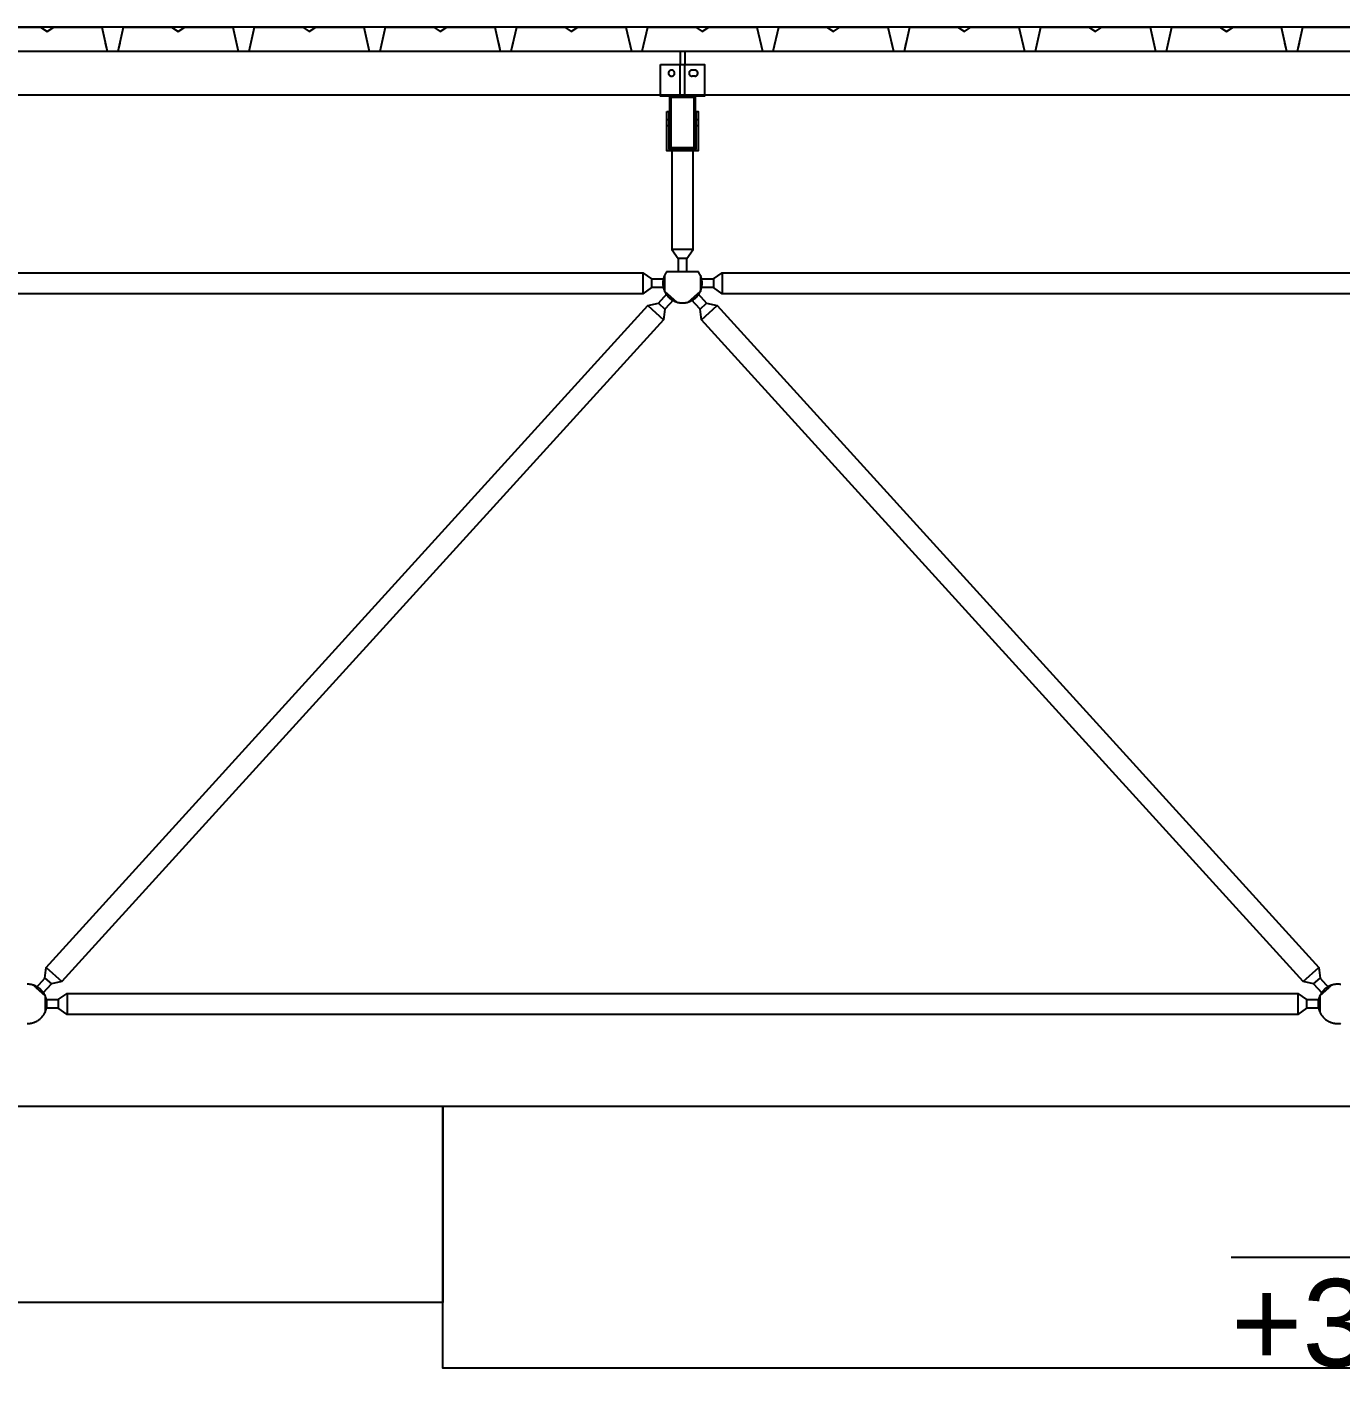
# Model space of a CAD drawing. Header units: centimetres. Extents: x 26200 to 152500, y -600 to 9300.
# Drawn here: x 142964.7 to 143265.4, y 1734.4 to 2047 of the extents above; entities that cross this region are included whole.
import ezdxf

# ---------------------------------------------------------------- set-up
doc = ezdxf.new("R2010")
doc.units = ezdxf.units.CM
doc.layers.add('ROTAS-KESIT-KANAL-UFLEME', color=20, linetype='Continuous')
doc.layers.add('ROTAS-MIMARI-KESIT', color=8, linetype='Continuous')
doc.styles.add('ROTAS', font='arial.ttf')

msp = doc.modelspace()

# ---------------------------------------------------------------- linework, layer by layer
at = {"layer": 'ROTAS-KESIT-KANAL-UFLEME'}
for points in [[(142553.88, 1800), (143059.86, 1800), (143059.86, 1755), (142553.88, 1755)], [(143059.86, 1800), (143649.1, 1800), (143649.1, 1740), (143059.86, 1740)]]:
    msp.add_lwpolyline(points, close=True, dxfattribs=at)
at = {"layer": 'ROTAS-MIMARI-KESIT'}
for points in [[(147194.7, 2046.99), (129122.2, 2046.99)], [(142956.74, 2046.99), (142967.74, 2046.99), (142969.24, 2045.99), (142970.74, 2046.99), (142981.74, 2046.99), (142982.99, 2041.49), (142985.49, 2041.49), (142985.93, 2043.44)], [(142982.54, 2043.44), (142982.99, 2041.49), (142985.49, 2041.49), (142986.74, 2046.99), (142997.74, 2046.99), (142999.24, 2045.99), (143000.74, 2046.99), (143011.74, 2046.99), (143012.99, 2041.49), (143015.49, 2041.49), (143016.74, 2046.99), (143027.74, 2046.99), (143029.24, 2045.99), (143030.74, 2046.99), (143041.74, 2046.99), (143042.99, 2041.49), (143045.49, 2041.49), (143046.74, 2046.99), (143057.74, 2046.99), (143059.24, 2045.99), (143060.74, 2046.99), (143071.74, 2046.99), (143072.99, 2041.49), (143075.49, 2041.49), (143075.93, 2043.44)], [(143072.54, 2043.44), (143072.99, 2041.49), (143075.49, 2041.49), (143076.74, 2046.99), (143087.74, 2046.99), (143089.24, 2045.99), (143090.74, 2046.99), (143101.74, 2046.99), (143102.99, 2041.49), (143105.49, 2041.49), (143106.74, 2046.99), (143117.74, 2046.99), (143119.24, 2045.99), (143120.74, 2046.99), (143131.74, 2046.99), (143132.99, 2041.49), (143135.49, 2041.49), (143136.74, 2046.99), (143147.74, 2046.99), (143149.24, 2045.99), (143150.74, 2046.99), (143161.74, 2046.99), (143162.99, 2041.49), (143165.49, 2041.49), (143165.93, 2043.44)], [(143162.54, 2043.44), (143162.99, 2041.49), (143165.49, 2041.49), (143166.74, 2046.99), (143177.74, 2046.99), (143179.24, 2045.99), (143180.74, 2046.99), (143191.74, 2046.99), (143192.99, 2041.49), (143195.49, 2041.49), (143196.74, 2046.99), (143207.74, 2046.99), (143209.24, 2045.99), (143210.74, 2046.99), (143221.74, 2046.99), (143222.99, 2041.49), (143225.49, 2041.49), (143226.74, 2046.99), (143237.74, 2046.99), (143239.24, 2045.99), (143240.74, 2046.99), (143251.74, 2046.99), (143252.99, 2041.49), (143255.49, 2041.49), (143255.93, 2043.44)], [(143252.54, 2043.44), (143252.99, 2041.49), (143255.49, 2041.49), (143256.74, 2046.99), (143267.74, 2046.99)], [(138119.7, 2041.49), (147187.2, 2041.49)], [(143114.2, 2041.49), (143114.2, 2038.49)], [(143115.2, 2041.49), (143115.2, 2038.49)], [(143114.2, 2031.49), (143114.2, 2038.49)], [(143115.2, 2031.49), (143115.2, 2038.49)], [(143116.9, 2037.19), (143116.88, 2037.19), (143116.87, 2037.19), (143116.85, 2037.18), (143116.83, 2037.18), (143116.82, 2037.18), (143116.8, 2037.18), (143116.79, 2037.18), (143116.77, 2037.17), (143116.75, 2037.17), (143116.74, 2037.17), (143116.72, 2037.16), (143116.7, 2037.16), (143116.69, 2037.15), (143116.67, 2037.15), (143116.66, 2037.14), (143116.64, 2037.14), (143116.62, 2037.13), (143116.61, 2037.12), (143116.59, 2037.12), (143116.58, 2037.11), (143116.56, 2037.1), (143116.54, 2037.09), (143116.53, 2037.08), (143116.51, 2037.07), (143116.5, 2037.06), (143116.48, 2037.05), (143116.47, 2037.04), (143116.46, 2037.03), (143116.44, 2037.02), (143116.43, 2037.01), (143116.42, 2036.99), (143116.4, 2036.98), (143116.39, 2036.97), (143116.38, 2036.96), (143116.37, 2036.94), (143116.35, 2036.93), (143116.34, 2036.91), (143116.33, 2036.9), (143116.32, 2036.88), (143116.31, 2036.87), (143116.3, 2036.85), (143116.29, 2036.84), (143116.28, 2036.82), (143116.28, 2036.81), (143116.27, 2036.79), (143116.26, 2036.78), (143116.25, 2036.76), (143116.25, 2036.74), (143116.24, 2036.73), (143116.23, 2036.71), (143116.23, 2036.7), (143116.22, 2036.68), (143116.22, 2036.66), (143116.22, 2036.65), (143116.21, 2036.63), (143116.21, 2036.61), (143116.21, 2036.6), (143116.2, 2036.58), (143116.2, 2036.57), (143116.2, 2036.55), (143116.2, 2036.53), (143116.2, 2036.52), (143116.2, 2036.5), (143116.2, 2036.49), (143116.2, 2036.47), (143116.2, 2036.46), (143116.2, 2036.44), (143116.2, 2036.42), (143116.2, 2036.41), (143116.2, 2036.39), (143116.21, 2036.38), (143116.21, 2036.36), (143116.21, 2036.34), (143116.22, 2036.33), (143116.22, 2036.31), (143116.22, 2036.29), (143116.23, 2036.28), (143116.23, 2036.26), (143116.24, 2036.25), (143116.25, 2036.23), (143116.25, 2036.21), (143116.26, 2036.2), (143116.27, 2036.18), (143116.28, 2036.16), (143116.28, 2036.15), (143116.29, 2036.13), (143116.3, 2036.12), (143116.31, 2036.1), (143116.32, 2036.09), (143116.33, 2036.07), (143116.34, 2036.06), (143116.35, 2036.05), (143116.37, 2036.03), (143116.38, 2036.02), (143116.39, 2036), (143116.4, 2035.99), (143116.42, 2035.98), (143116.43, 2035.97), (143116.44, 2035.95), (143116.46, 2035.94), (143116.47, 2035.93), (143116.48, 2035.92), (143116.5, 2035.91), (143116.51, 2035.9), (143116.53, 2035.89), (143116.54, 2035.88), (143116.56, 2035.87), (143116.58, 2035.86), (143116.59, 2035.86), (143116.61, 2035.85), (143116.62, 2035.84), (143116.64, 2035.84), (143116.66, 2035.83), (143116.67, 2035.82), (143116.69, 2035.82), (143116.7, 2035.81), (143116.72, 2035.81), (143116.74, 2035.81), (143116.75, 2035.8), (143116.77, 2035.8), (143116.79, 2035.8), (143116.8, 2035.79), (143116.82, 2035.79), (143116.83, 2035.79), (143116.85, 2035.79), (143116.87, 2035.79), (143116.88, 2035.79), (143116.9, 2035.79)], [(143117.5, 2037.19), (143116.9, 2037.19)], [(143117.5, 2035.79), (143116.9, 2035.79)], [(143117.5, 2035.79), (143117.51, 2035.79), (143117.53, 2035.79), (143117.54, 2035.79), (143117.56, 2035.79), (143117.58, 2035.79), (143117.59, 2035.79), (143117.61, 2035.8), (143117.62, 2035.8), (143117.64, 2035.8), (143117.66, 2035.81), (143117.67, 2035.81), (143117.69, 2035.81), (143117.71, 2035.82), (143117.72, 2035.82), (143117.74, 2035.83), (143117.76, 2035.84), (143117.77, 2035.84), (143117.79, 2035.85), (143117.8, 2035.86), (143117.82, 2035.86), (143117.83, 2035.87), (143117.85, 2035.88), (143117.87, 2035.89), (143117.88, 2035.9), (143117.9, 2035.91), (143117.91, 2035.92), (143117.92, 2035.93), (143117.94, 2035.94), (143117.95, 2035.95), (143117.97, 2035.97), (143117.98, 2035.98), (143117.99, 2035.99), (143118.01, 2036), (143118.02, 2036.02), (143118.03, 2036.03), (143118.04, 2036.05), (143118.05, 2036.06), (143118.06, 2036.07), (143118.07, 2036.09), (143118.08, 2036.1), (143118.09, 2036.12), (143118.1, 2036.13), (143118.11, 2036.15), (143118.12, 2036.16), (143118.13, 2036.18), (143118.13, 2036.2), (143118.14, 2036.21), (143118.15, 2036.23), (143118.15, 2036.25), (143118.16, 2036.26), (143118.17, 2036.28), (143118.17, 2036.29), (143118.17, 2036.31), (143118.18, 2036.33), (143118.18, 2036.34), (143118.19, 2036.36), (143118.19, 2036.38), (143118.19, 2036.39), (143118.19, 2036.41), (143118.19, 2036.42), (143118.2, 2036.44), (143118.2, 2036.46), (143118.2, 2036.47), (143118.2, 2036.49), (143118.2, 2036.5), (143118.2, 2036.52), (143118.2, 2036.53), (143118.19, 2036.55), (143118.19, 2036.57), (143118.19, 2036.58), (143118.19, 2036.6), (143118.19, 2036.61), (143118.18, 2036.63), (143118.18, 2036.65), (143118.17, 2036.66), (143118.17, 2036.68), (143118.17, 2036.7), (143118.16, 2036.71), (143118.15, 2036.73), (143118.15, 2036.74), (143118.14, 2036.76), (143118.13, 2036.78), (143118.13, 2036.79), (143118.12, 2036.81), (143118.11, 2036.82), (143118.1, 2036.84), (143118.09, 2036.85), (143118.08, 2036.87), (143118.07, 2036.88), (143118.06, 2036.9), (143118.05, 2036.91), (143118.04, 2036.93), (143118.03, 2036.94), (143118.02, 2036.96), (143118.01, 2036.97), (143117.99, 2036.98), (143117.98, 2036.99), (143117.97, 2037.01), (143117.95, 2037.02), (143117.94, 2037.03), (143117.92, 2037.04), (143117.91, 2037.05), (143117.9, 2037.06), (143117.88, 2037.07), (143117.87, 2037.08), (143117.85, 2037.09), (143117.83, 2037.1), (143117.82, 2037.11), (143117.8, 2037.12), (143117.79, 2037.12), (143117.77, 2037.13), (143117.76, 2037.14), (143117.74, 2037.14), (143117.72, 2037.15), (143117.71, 2037.15), (143117.69, 2037.16), (143117.67, 2037.16), (143117.66, 2037.17), (143117.64, 2037.17), (143117.62, 2037.17), (143117.61, 2037.18), (143117.59, 2037.18), (143117.58, 2037.18), (143117.56, 2037.18), (143117.54, 2037.18), (143117.53, 2037.19), (143117.51, 2037.19), (143117.5, 2037.19)], [(138119.7, 2031.49), (147187.2, 2031.49)], [(143109.7, 2031.49), (143119.7, 2031.49)], [(143117.7, 2019.19), (143117.7, 2031.19), (143111.7, 2031.19), (143111.7, 2019.19)], [(143111.1, 2025.89), (143111.6, 2025.89)], [(143117.8, 2025.89), (143118.3, 2025.89)], [(143111.1, 2024.49), (143111.6, 2024.49)], [(143117.8, 2024.49), (143118.3, 2024.49)], [(143112.28, 2018.69), (143112.28, 1996.09), (143113.7, 1994.09), (143113.7, 1991.09)], [(143115.7, 1991.09), (143115.7, 1994.09), (143117.11, 1996.09), (143117.11, 2018.69)], [(143117.11, 1996.09), (143112.28, 1996.09)], [(143115.7, 1994.09), (143113.7, 1994.09)], [(142818.8, 1989.39), (142821.8, 1989.39), (142823.8, 1990.8), (143105.6, 1990.8), (143107.6, 1989.39), (143110.6, 1989.39)], [(143105.6, 1990.8), (143105.6, 1985.97)], [(143107.6, 1989.39), (143107.6, 1987.39)], [(143111.1, 1991.09), (143111.01, 1990.97), (143110.93, 1990.84), (143110.85, 1990.71), (143110.77, 1990.58), (143110.7, 1990.45), (143110.63, 1990.31), (143110.56, 1990.17), (143110.51, 1990.02), (143110.45, 1989.88), (143110.43, 1989.8), (143110.4, 1989.73), (143110.38, 1989.65), (143110.36, 1989.57), (143110.34, 1989.5), (143110.32, 1989.42), (143110.3, 1989.34), (143110.28, 1989.26), (143110.27, 1989.19), (143110.26, 1989.11), (143110.24, 1989.03), (143110.23, 1988.95), (143110.22, 1988.87), (143110.22, 1988.79), (143110.21, 1988.71), (143110.2, 1988.63), (143110.2, 1988.55), (143110.2, 1988.47), (143110.2, 1988.39), (143110.2, 1988.31), (143110.2, 1988.23), (143110.2, 1988.15), (143110.21, 1988.07), (143110.21, 1987.99), (143110.22, 1987.92), (143110.23, 1987.84), (143110.24, 1987.76), (143110.25, 1987.68), (143110.28, 1987.53), (143110.31, 1987.37), (143110.35, 1987.22), (143110.39, 1987.07), (143110.44, 1986.93), (143110.49, 1986.79), (143110.55, 1986.65), (143110.61, 1986.51), (143110.67, 1986.37), (143110.74, 1986.24), (143110.81, 1986.11), (143110.89, 1985.98), (143110.98, 1985.86), (143111.07, 1985.73), (143111.16, 1985.61), (143111.26, 1985.49), (143111.36, 1985.37), (143111.47, 1985.25), (143111.52, 1985.2), (143111.58, 1985.14), (143111.64, 1985.09), (143111.69, 1985.04), (143111.75, 1984.98), (143111.81, 1984.93), (143111.88, 1984.88), (143111.94, 1984.83), (143112, 1984.78), (143112.07, 1984.74), (143112.13, 1984.69), (143112.2, 1984.65), (143112.26, 1984.6), (143112.33, 1984.56), (143112.4, 1984.52), (143112.47, 1984.48), (143112.54, 1984.44), (143112.61, 1984.4), (143112.68, 1984.36), (143112.75, 1984.33), (143112.82, 1984.3), (143112.9, 1984.26), (143112.97, 1984.23), (143113.04, 1984.2), (143113.12, 1984.17), (143113.19, 1984.15), (143113.27, 1984.12), (143113.34, 1984.1), (143113.49, 1984.05), (143113.64, 1984.01), (143113.79, 1983.98), (143113.95, 1983.95), (143114.1, 1983.93), (143114.25, 1983.91), (143114.4, 1983.9), (143114.55, 1983.89), (143114.7, 1983.89), (143114.85, 1983.89), (143115, 1983.9), (143115.15, 1983.91), (143115.3, 1983.93), (143115.45, 1983.95), (143115.6, 1983.98), (143115.75, 1984.01), (143115.9, 1984.05), (143116.05, 1984.1), (143116.13, 1984.12), (143116.2, 1984.15), (143116.28, 1984.17), (143116.35, 1984.2), (143116.43, 1984.23), (143116.5, 1984.26), (143116.57, 1984.3), (143116.64, 1984.33), (143116.71, 1984.36), (143116.79, 1984.4), (143116.86, 1984.44), (143116.93, 1984.48), (143116.99, 1984.52), (143117.06, 1984.56), (143117.13, 1984.6), (143117.2, 1984.65), (143117.26, 1984.69), (143117.33, 1984.74), (143117.39, 1984.78), (143117.46, 1984.83), (143117.52, 1984.88), (143117.58, 1984.93), (143117.64, 1984.98), (143117.7, 1985.04), (143117.76, 1985.09), (143117.82, 1985.14), (143117.87, 1985.2), (143117.93, 1985.25), (143118.04, 1985.37), (143118.14, 1985.49), (143118.24, 1985.61), (143118.33, 1985.73), (143118.42, 1985.86), (143118.5, 1985.98), (143118.58, 1986.11), (143118.65, 1986.24), (143118.72, 1986.37), (143118.79, 1986.51), (143118.85, 1986.65), (143118.9, 1986.79), (143118.95, 1986.93), (143119, 1987.07), (143119.04, 1987.22), (143119.08, 1987.37), (143119.11, 1987.53), (143119.14, 1987.68), (143119.15, 1987.76), (143119.16, 1987.84), (143119.17, 1987.92), (143119.18, 1987.99), (143119.19, 1988.07), (143119.19, 1988.15), (143119.19, 1988.23), (143119.2, 1988.31), (143119.2, 1988.39), (143119.2, 1988.47), (143119.19, 1988.55), (143119.19, 1988.63), (143119.19, 1988.71), (143119.18, 1988.79), (143119.17, 1988.87), (143119.16, 1988.95), (143119.15, 1989.03), (143119.14, 1989.11), (143119.13, 1989.19), (143119.11, 1989.26), (143119.09, 1989.34), (143119.08, 1989.42), (143119.06, 1989.5), (143119.04, 1989.57), (143119.02, 1989.65), (143118.99, 1989.73), (143118.97, 1989.8), (143118.94, 1989.88), (143118.89, 1990.02), (143118.83, 1990.17), (143118.77, 1990.31), (143118.7, 1990.45), (143118.63, 1990.58), (143118.55, 1990.71), (143118.47, 1990.84), (143118.38, 1990.97), (143118.3, 1991.09)], [(143110.6, 1990.24), (143110.6, 1986.53)], [(143111.1, 1991.09), (143118.3, 1991.09)], [(143118.8, 1989.39), (143121.8, 1989.39), (143123.8, 1990.8), (143405.6, 1990.8), (143407.6, 1989.39), (143410.6, 1989.39)], [(143118.8, 1990.24), (143118.8, 1986.53)], [(143121.8, 1989.39), (143121.8, 1987.39)], [(143123.8, 1990.8), (143123.8, 1985.97)], [(143110.6, 1987.39), (143107.6, 1987.39), (143105.6, 1985.97), (142823.8, 1985.97), (142821.8, 1987.39), (142818.8, 1987.39)], [(143110.57, 1986.6), (143113.31, 1984.11)], [(143116.08, 1984.11), (143118.83, 1986.6)], [(143410.6, 1987.39), (143407.6, 1987.39), (143405.6, 1985.97), (143123.8, 1985.97), (143121.8, 1987.39), (143118.8, 1987.39)], [(143106.79, 1983.28), (143110.36, 1980.03)], [(143109.18, 1983.81), (143110.66, 1982.46)], [(143118.73, 1982.46), (143120.21, 1983.81)], [(143119.03, 1980.03), (143122.61, 1983.28)], [(142968.73, 1829.31), (142970.21, 1827.97)], [(142969.03, 1831.74), (142972.61, 1828.5)], [(143256.79, 1828.5), (143260.36, 1831.74)], [(143259.18, 1827.97), (143260.66, 1829.31)], [(142964.7, 1818.89), (142964.8, 1818.89), (142964.9, 1818.89), (142965, 1818.9), (142965.1, 1818.9), (142965.2, 1818.92), (142965.31, 1818.93), (142965.41, 1818.94), (142965.52, 1818.96), (142965.62, 1818.98), (142965.73, 1819.01), (142965.83, 1819.03), (142965.94, 1819.06), (142966.04, 1819.09), (142966.15, 1819.13), (142966.25, 1819.16), (142966.35, 1819.2), (142966.46, 1819.25), (142966.56, 1819.29), (142966.66, 1819.34), (142966.76, 1819.39), (142966.86, 1819.44), (142966.96, 1819.5), (142967.06, 1819.56), (142967.16, 1819.62), (142967.26, 1819.68), (142967.35, 1819.75), (142967.44, 1819.82), (142967.53, 1819.89), (142967.62, 1819.97), (142967.71, 1820.04), (142967.8, 1820.12), (142967.88, 1820.2), (142967.96, 1820.29), (142968.04, 1820.37), (142968.12, 1820.46), (142968.19, 1820.55), (142968.26, 1820.64), (142968.33, 1820.73), (142968.4, 1820.83), (142968.46, 1820.92), (142968.53, 1821.02), (142968.58, 1821.12), (142968.64, 1821.22), (142968.69, 1821.32), (142968.75, 1821.42), (142968.79, 1821.52), (142968.84, 1821.63), (142968.88, 1821.73), (142968.92, 1821.83), (142968.96, 1821.94), (142968.99, 1822.04), (142969.02, 1822.15), (142969.05, 1822.25), (142969.08, 1822.36), (142969.1, 1822.46), (142969.12, 1822.57), (142969.14, 1822.67), (142969.16, 1822.78), (142969.17, 1822.88), (142969.18, 1822.98), (142969.19, 1823.08), (142969.19, 1823.19), (142969.2, 1823.29), (142969.2, 1823.39), (142969.2, 1823.49), (142969.19, 1823.59), (142969.19, 1823.69), (142969.18, 1823.79), (142969.17, 1823.89), (142969.16, 1824), (142969.14, 1824.1), (142969.12, 1824.21), (142969.1, 1824.31), (142969.08, 1824.41), (142969.05, 1824.52), (142969.02, 1824.62), (142968.99, 1824.73), (142968.96, 1824.83), (142968.92, 1824.94), (142968.88, 1825.04), (142968.84, 1825.15), (142968.79, 1825.25), (142968.75, 1825.35), (142968.69, 1825.45), (142968.64, 1825.55), (142968.58, 1825.65), (142968.53, 1825.75), (142968.46, 1825.85), (142968.4, 1825.94), (142968.33, 1826.04), (142968.26, 1826.13), (142968.19, 1826.22), (142968.12, 1826.31), (142968.04, 1826.4), (142967.96, 1826.49), (142967.88, 1826.57), (142967.8, 1826.65), (142967.71, 1826.73), (142967.62, 1826.81), (142967.53, 1826.88), (142967.44, 1826.95), (142967.35, 1827.02), (142967.26, 1827.09), (142967.16, 1827.15), (142967.06, 1827.21), (142966.96, 1827.27), (142966.86, 1827.33), (142966.76, 1827.38), (142966.66, 1827.43), (142966.56, 1827.48), (142966.46, 1827.53), (142966.35, 1827.57), (142966.25, 1827.61), (142966.15, 1827.65), (142966.04, 1827.68), (142965.94, 1827.71), (142965.83, 1827.74), (142965.73, 1827.77), (142965.62, 1827.79), (142965.52, 1827.81), (142965.41, 1827.83), (142965.31, 1827.84), (142965.2, 1827.86), (142965.1, 1827.87), (142965, 1827.88), (142964.9, 1827.88), (142964.8, 1827.89), (142964.7, 1827.89)], [(142966.08, 1827.67), (142968.83, 1825.17)], [(142968.8, 1824.39), (142971.8, 1824.39), (142973.8, 1825.8), (143255.6, 1825.8), (143257.6, 1824.39), (143260.6, 1824.39)], [(142973.8, 1825.8), (142973.8, 1820.97)], [(143255.6, 1825.8), (143255.6, 1820.97)], [(143265.41, 1827.83), (143265.31, 1827.84), (143265.2, 1827.86), (143265.1, 1827.87), (143265, 1827.88), (143264.9, 1827.88), (143264.8, 1827.89), (143264.7, 1827.89), (143264.6, 1827.89), (143264.5, 1827.88), (143264.4, 1827.88), (143264.29, 1827.87), (143264.19, 1827.86), (143264.09, 1827.84), (143263.98, 1827.83), (143263.88, 1827.81), (143263.77, 1827.79), (143263.67, 1827.77), (143263.56, 1827.74), (143263.46, 1827.71), (143263.35, 1827.68), (143263.25, 1827.65), (143263.15, 1827.61), (143263.04, 1827.57), (143262.94, 1827.53), (143262.83, 1827.48), (143262.73, 1827.43), (143262.63, 1827.38), (143262.53, 1827.33), (143262.43, 1827.27), (143262.33, 1827.21), (143262.24, 1827.15), (143262.14, 1827.09), (143262.04, 1827.02), (143261.95, 1826.95), (143261.86, 1826.88), (143261.77, 1826.81), (143261.68, 1826.73), (143261.6, 1826.65), (143261.52, 1826.57), (143261.43, 1826.49), (143261.36, 1826.4), (143261.28, 1826.31), (143261.2, 1826.22), (143261.13, 1826.13), (143261.06, 1826.04), (143261, 1825.94), (143260.93, 1825.85), (143260.87, 1825.75), (143260.81, 1825.65), (143260.75, 1825.55), (143260.7, 1825.45), (143260.65, 1825.35), (143260.6, 1825.25), (143260.56, 1825.15), (143260.51, 1825.04), (143260.47, 1824.94), (143260.44, 1824.83), (143260.4, 1824.73), (143260.37, 1824.62), (143260.34, 1824.52), (143260.32, 1824.41), (143260.29, 1824.31), (143260.27, 1824.21), (143260.25, 1824.1), (143260.24, 1824), (143260.23, 1823.89), (143260.22, 1823.79), (143260.21, 1823.69), (143260.2, 1823.59), (143260.2, 1823.49), (143260.2, 1823.39), (143260.2, 1823.29), (143260.2, 1823.19), (143260.21, 1823.08), (143260.22, 1822.98), (143260.23, 1822.88), (143260.24, 1822.78), (143260.25, 1822.67), (143260.27, 1822.57), (143260.29, 1822.46), (143260.32, 1822.36), (143260.34, 1822.25), (143260.37, 1822.15), (143260.4, 1822.04), (143260.44, 1821.94), (143260.47, 1821.83), (143260.51, 1821.73), (143260.56, 1821.63), (143260.6, 1821.52), (143260.65, 1821.42), (143260.7, 1821.32), (143260.75, 1821.22), (143260.81, 1821.12), (143260.87, 1821.02), (143260.93, 1820.92), (143261, 1820.83), (143261.06, 1820.73), (143261.13, 1820.64), (143261.2, 1820.55), (143261.28, 1820.46), (143261.36, 1820.37), (143261.43, 1820.29), (143261.52, 1820.2), (143261.6, 1820.12), (143261.68, 1820.04), (143261.77, 1819.97), (143261.86, 1819.89), (143261.95, 1819.82), (143262.04, 1819.75), (143262.14, 1819.68), (143262.24, 1819.62), (143262.33, 1819.56), (143262.43, 1819.5), (143262.53, 1819.44), (143262.63, 1819.39), (143262.73, 1819.34), (143262.83, 1819.29), (143262.94, 1819.25), (143263.04, 1819.2), (143263.15, 1819.16), (143263.25, 1819.13), (143263.35, 1819.09), (143263.46, 1819.06), (143263.56, 1819.03), (143263.67, 1819.01), (143263.77, 1818.98), (143263.88, 1818.96), (143263.98, 1818.94), (143264.09, 1818.93), (143264.19, 1818.92), (143264.29, 1818.9), (143264.4, 1818.9), (143264.5, 1818.89), (143264.6, 1818.89), (143264.7, 1818.89), (143264.8, 1818.89), (143264.9, 1818.89), (143265, 1818.9), (143265.1, 1818.9), (143265.2, 1818.92), (143265.31, 1818.93), (143265.41, 1818.94)], [(143260.57, 1825.17), (143263.31, 1827.67)], [(142968.8, 1825.24), (142968.8, 1821.53)], [(142971.8, 1824.39), (142971.8, 1822.39)], [(143257.6, 1824.39), (143257.6, 1822.39)], [(143260.6, 1825.24), (143260.6, 1821.53)], [(143260.6, 1822.39), (143257.6, 1822.39), (143255.6, 1820.97), (142973.8, 1820.97), (142971.8, 1822.39), (142968.8, 1822.39)], [(143240.3, 1765.39), (143455.45, 1765.39)]]:
    msp.add_lwpolyline(points, dxfattribs=at)
for points in [[(143109.7, 2038.49), (143119.7, 2038.49), (143119.7, 2031.19), (143109.7, 2031.19)], [(143112.9, 2036.49), (143112.9, 2036.5), (143112.9, 2036.52), (143112.9, 2036.53), (143112.89, 2036.55), (143112.89, 2036.57), (143112.89, 2036.58), (143112.89, 2036.6), (143112.89, 2036.61), (143112.88, 2036.63), (143112.88, 2036.65), (143112.87, 2036.66), (143112.87, 2036.68), (143112.87, 2036.7), (143112.86, 2036.71), (143112.85, 2036.73), (143112.85, 2036.74), (143112.84, 2036.76), (143112.83, 2036.78), (143112.83, 2036.79), (143112.82, 2036.81), (143112.81, 2036.82), (143112.8, 2036.84), (143112.79, 2036.85), (143112.78, 2036.87), (143112.77, 2036.88), (143112.76, 2036.9), (143112.75, 2036.91), (143112.74, 2036.93), (143112.73, 2036.94), (143112.72, 2036.96), (143112.71, 2036.97), (143112.69, 2036.98), (143112.68, 2036.99), (143112.67, 2037.01), (143112.65, 2037.02), (143112.64, 2037.03), (143112.62, 2037.04), (143112.61, 2037.05), (143112.6, 2037.06), (143112.58, 2037.07), (143112.57, 2037.08), (143112.55, 2037.09), (143112.53, 2037.1), (143112.52, 2037.11), (143112.5, 2037.12), (143112.49, 2037.12), (143112.47, 2037.13), (143112.46, 2037.14), (143112.44, 2037.14), (143112.42, 2037.15), (143112.41, 2037.15), (143112.39, 2037.16), (143112.37, 2037.16), (143112.36, 2037.17), (143112.34, 2037.17), (143112.32, 2037.17), (143112.31, 2037.18), (143112.29, 2037.18), (143112.28, 2037.18), (143112.26, 2037.18), (143112.24, 2037.18), (143112.23, 2037.19), (143112.21, 2037.19), (143112.2, 2037.19), (143112.18, 2037.19), (143112.17, 2037.19), (143112.15, 2037.18), (143112.13, 2037.18), (143112.12, 2037.18), (143112.1, 2037.18), (143112.09, 2037.18), (143112.07, 2037.17), (143112.05, 2037.17), (143112.04, 2037.17), (143112.02, 2037.16), (143112, 2037.16), (143111.99, 2037.15), (143111.97, 2037.15), (143111.96, 2037.14), (143111.94, 2037.14), (143111.92, 2037.13), (143111.91, 2037.12), (143111.89, 2037.12), (143111.88, 2037.11), (143111.86, 2037.1), (143111.84, 2037.09), (143111.83, 2037.08), (143111.81, 2037.07), (143111.8, 2037.06), (143111.78, 2037.05), (143111.77, 2037.04), (143111.76, 2037.03), (143111.74, 2037.02), (143111.73, 2037.01), (143111.72, 2036.99), (143111.7, 2036.98), (143111.69, 2036.97), (143111.68, 2036.96), (143111.67, 2036.94), (143111.65, 2036.93), (143111.64, 2036.91), (143111.63, 2036.9), (143111.62, 2036.88), (143111.61, 2036.87), (143111.6, 2036.85), (143111.59, 2036.84), (143111.58, 2036.82), (143111.58, 2036.81), (143111.57, 2036.79), (143111.56, 2036.78), (143111.55, 2036.76), (143111.55, 2036.74), (143111.54, 2036.73), (143111.53, 2036.71), (143111.53, 2036.7), (143111.52, 2036.68), (143111.52, 2036.66), (143111.52, 2036.65), (143111.51, 2036.63), (143111.51, 2036.61), (143111.51, 2036.6), (143111.5, 2036.58), (143111.5, 2036.57), (143111.5, 2036.55), (143111.5, 2036.53), (143111.5, 2036.52), (143111.5, 2036.5), (143111.5, 2036.49), (143111.5, 2036.47), (143111.5, 2036.46), (143111.5, 2036.44), (143111.5, 2036.42), (143111.5, 2036.41), (143111.5, 2036.39), (143111.51, 2036.38), (143111.51, 2036.36), (143111.51, 2036.34), (143111.52, 2036.33), (143111.52, 2036.31), (143111.52, 2036.29), (143111.53, 2036.28), (143111.53, 2036.26), (143111.54, 2036.25), (143111.55, 2036.23), (143111.55, 2036.21), (143111.56, 2036.2), (143111.57, 2036.18), (143111.58, 2036.16), (143111.58, 2036.15), (143111.59, 2036.13), (143111.6, 2036.12), (143111.61, 2036.1), (143111.62, 2036.09), (143111.63, 2036.07), (143111.64, 2036.06), (143111.65, 2036.05), (143111.67, 2036.03), (143111.68, 2036.02), (143111.69, 2036), (143111.7, 2035.99), (143111.72, 2035.98), (143111.73, 2035.97), (143111.74, 2035.95), (143111.76, 2035.94), (143111.77, 2035.93), (143111.78, 2035.92), (143111.8, 2035.91), (143111.81, 2035.9), (143111.83, 2035.89), (143111.84, 2035.88), (143111.86, 2035.87), (143111.88, 2035.86), (143111.89, 2035.86), (143111.91, 2035.85), (143111.92, 2035.84), (143111.94, 2035.84), (143111.96, 2035.83), (143111.97, 2035.82), (143111.99, 2035.82), (143112, 2035.81), (143112.02, 2035.81), (143112.04, 2035.81), (143112.05, 2035.8), (143112.07, 2035.8), (143112.09, 2035.8), (143112.1, 2035.79), (143112.12, 2035.79), (143112.13, 2035.79), (143112.15, 2035.79), (143112.17, 2035.79), (143112.18, 2035.79), (143112.2, 2035.79), (143112.21, 2035.79), (143112.23, 2035.79), (143112.24, 2035.79), (143112.26, 2035.79), (143112.28, 2035.79), (143112.29, 2035.79), (143112.31, 2035.8), (143112.32, 2035.8), (143112.34, 2035.8), (143112.36, 2035.81), (143112.37, 2035.81), (143112.39, 2035.81), (143112.41, 2035.82), (143112.42, 2035.82), (143112.44, 2035.83), (143112.46, 2035.84), (143112.47, 2035.84), (143112.49, 2035.85), (143112.5, 2035.86), (143112.52, 2035.86), (143112.53, 2035.87), (143112.55, 2035.88), (143112.57, 2035.89), (143112.58, 2035.9), (143112.6, 2035.91), (143112.61, 2035.92), (143112.62, 2035.93), (143112.64, 2035.94), (143112.65, 2035.95), (143112.67, 2035.97), (143112.68, 2035.98), (143112.69, 2035.99), (143112.71, 2036), (143112.72, 2036.02), (143112.73, 2036.03), (143112.74, 2036.05), (143112.75, 2036.06), (143112.76, 2036.07), (143112.77, 2036.09), (143112.78, 2036.1), (143112.79, 2036.12), (143112.8, 2036.13), (143112.81, 2036.15), (143112.82, 2036.16), (143112.83, 2036.18), (143112.83, 2036.2), (143112.84, 2036.21), (143112.85, 2036.23), (143112.85, 2036.25), (143112.86, 2036.26), (143112.87, 2036.28), (143112.87, 2036.29), (143112.87, 2036.31), (143112.88, 2036.33), (143112.88, 2036.34), (143112.89, 2036.36), (143112.89, 2036.38), (143112.89, 2036.39), (143112.89, 2036.41), (143112.89, 2036.42), (143112.9, 2036.44), (143112.9, 2036.46), (143112.9, 2036.47)], [(143117.4, 2030.89), (143112, 2030.89), (143112, 2019.49), (143117.4, 2019.49)], [(143111.1, 2027.69), (143111.6, 2027.69), (143111.6, 2019.19), (143117.8, 2019.19), (143117.8, 2027.69), (143118.3, 2027.69), (143118.3, 2018.69), (143111.1, 2018.69)], [(142966.72, 1827.09), (142968.73, 1829.31), (142969.03, 1831.74), (143106.79, 1983.28), (143109.18, 1983.81), (143111.2, 1986.03), (143112.68, 1984.68), (143110.66, 1982.46), (143110.36, 1980.03), (142972.61, 1828.5), (142970.21, 1827.97), (142968.2, 1825.75)], [(143261.2, 1825.75), (143259.18, 1827.97), (143256.79, 1828.5), (143119.03, 1980.03), (143118.73, 1982.46), (143116.72, 1984.68), (143118.2, 1986.03), (143120.21, 1983.81), (143122.61, 1983.28), (143260.36, 1831.74), (143260.66, 1829.31), (143262.68, 1827.09)]]:
    msp.add_lwpolyline(points, close=True, dxfattribs=at)

# ---------------------------------------------------------------- texts
at = {"layer": 'ROTAS-MIMARI-KESIT', "insert": (143240.3, 1760.39), "char_height": 20, "attachment_point": 1, "style": 'ROTAS'}
msp.add_mtext_dynamic_manual_height_columns('+32.75 (+6.00)', width=226.336, gutter_width=100, heights=[0], dxfattribs=at)

doc.saveas('drawing.dxf')
